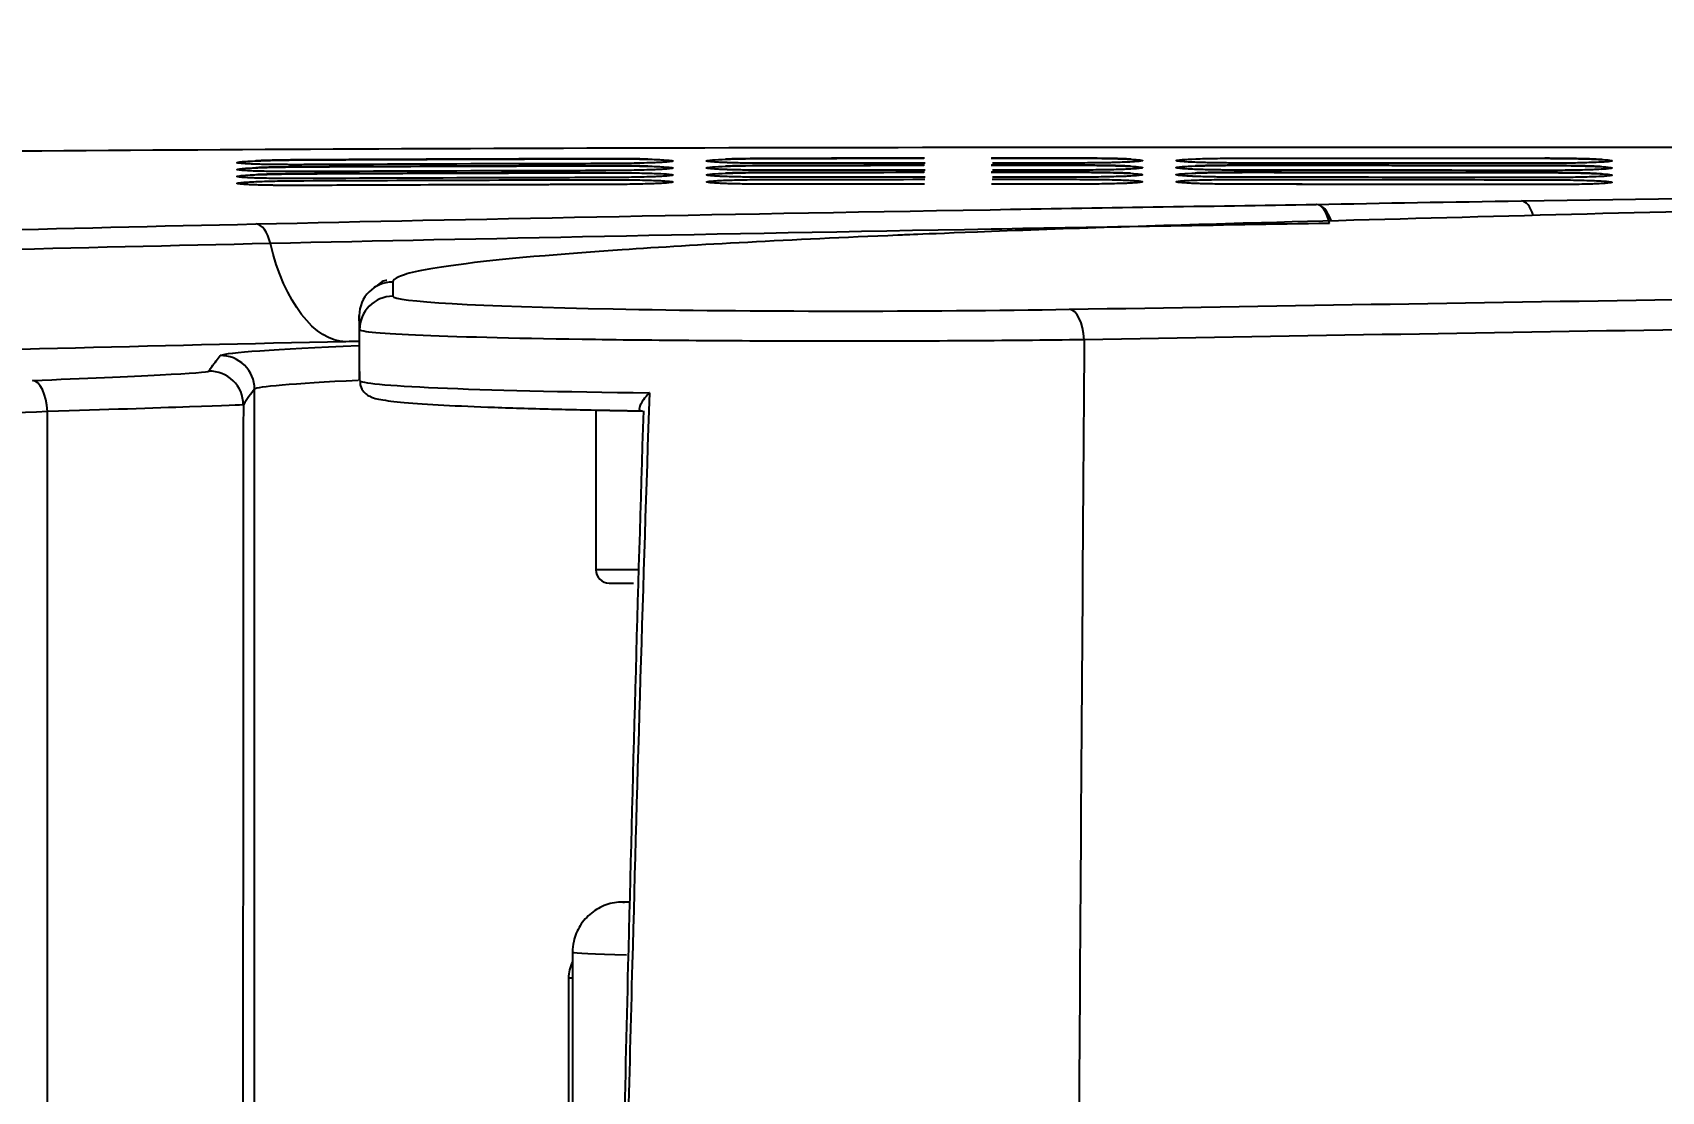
# Model space of a CAD drawing. Extents: x 5656 to 11650, y -52 to 2475.
# Drawn here: x 9248.23 to 9296.8, y 1865.14 to 1896.71 of the extents above; entities that cross this region are included whole.
import ezdxf

# ---------------------------------------------------------------- set-up
doc = ezdxf.new("R2010")
doc.units = 0
doc.header["$LTSCALE"] = 20
doc.header["$MEASUREMENT"] = 0
doc.layers.get('0').update_dxf_attribs({"linetype": 'CONTINUOUS'})
doc.layers.get('DEFPOINTS').update_dxf_attribs({"linetype": 'CONTINUOUS'})
doc.layers.add('1', color=7, linetype='CONTINUOUS')
doc.styles.get("Standard").update_dxf_attribs({"font": 'NanumGothic.ttf'})
doc.dimstyles.get("Standard").update_dxf_attribs({"dimtxt": 2.7, "dimasz": 2.5, "dimexe": 1.5, "dimexo": 1.5, "dimgap": 1.5, "dimtad": 1, "dimdec": 0, "dimlfac": 10, "dimzin": 0, "dimdsep": 46, "dimtxsty": 'Standard', "dimcen": 0, "dimclrt": 2, "dimadec": 0, "dimazin": 0, "dimtfac": 1, "dimtdec": 0, "dimtmove": 0, "dimatfit": 3, "dimfxl": 0, "dimtolj": 1, "dimtzin": 0, "dimarcsym": 0})

# ---------------------------------------------------------------- blocks, each defined once
blk = doc.blocks.new('*D21')
at = {"color": 3, "lineweight": -2}
for p, q in [((9034.743, 1696.403), (9034.743, 1977.715)), ((9712.297, 1696.403), (9712.297, 1977.715)), ((9054.743, 1972.715), (9692.297, 1972.715))]:
    blk.add_line(p, q, dxfattribs=at)
at = {"color": 3}
for points in [[(9054.743, 1976.049), (9054.743, 1969.382), (9034.743, 1972.715)], [(9692.297, 1976.049), (9692.297, 1969.382), (9712.297, 1972.715)]]:
    blk.add_solid(points, dxfattribs=at)
at = {"layer": 'DEFPOINTS', "color": 0}
for p in [(9712.297, 1972.715), (9034.743, 1694.903), (9712.297, 1694.903)]:
    blk.add_point(p, dxfattribs=at)
at = {"color": 2, "insert": (9373.52, 1996.324), "char_height": 25, "attachment_point": 5}
blk.add_mtext('\\A1;{\\fNanumGothic|b0|i0|c0|p50;680}', dxfattribs=at)

msp = doc.modelspace()

# ---------------------------------------------------------------- linework, layer by layer
at = {"layer": '1', "color": 0, "linetype": 'Continuous'}
for p, q in [((9257.974, 1888.274), (9257.974, 1886.772)), ((9265.029, 1885.46), (9265.029, 1880.7)), ((9266.306, 1880.7), (9265.029, 1880.7)), ((9265.429, 1880.3), (9266.151, 1880.3)), ((9266.05, 1870.79), (9265.834, 1870.791)), ((9264.334, 1869.291), (9264.334, 1847.47)), ((9264.334, 1869.291), (9264.334, 1847.47)), ((9264.334, 1869.291), (9264.334, 1869.291)), ((9264.212, 1868.522), (9264.212, 1847.879)), ((9264.334, 1868.522), (9264.212, 1868.522))]:
    msp.add_line(p, q, dxfattribs=at)
for centre, radius, start, end in [((9265.429, 1880.7), 0.4, 180, 270), ((9265.212, 1868.522), 1, 151.4574, 180)]:
    msp.add_arc(centre, radius, start, end, dxfattribs=at)
for centre, major_axis, ratio, start_param, end_param in [((9292.627, 1890.696), (0.015, -1), 0.437993, 2.171709, 3.103155), ((9286.51, 1890.591), (-0.02, 1), 0.526618, 5.24402, 6.242794), ((9286.51, 1890.591), (-0.015, 1), 0.445342, 5.153242, 6.244836), ((9254.894, 1890.009), (-0.022, 1), 0.481748, 5.12915, 6.244948), ((9258.974, 1888.274), (1, 0.02), 0.999469, 1.552796, 3.121279), ((9258.983, 1887.852), (1, 0.02), 0.99947, 1.552437, 3.121258), ((9279.15, 1887.463), (-0.017, 1), 0.443476, 4.795344, 6.246249), ((9253.854, 1886.081), (0.775, -0.632), 0.999905, 0.684023, 2.277312), ((9248.267, 1885.341), (0.039, -0.999), 0.419656, 1.626156, 3.124935), ((9253.519, 1885.618), (0.842, -0.539), 0.999869, 0.569809, 2.169227)]:
    msp.add_ellipse(centre, major_axis=major_axis, ratio=ratio, start_param=start_param, end_param=end_param, dxfattribs=at)
for points, knots in [([(9274.573, 1494.101), (9260.666, 1494.113), (9246.761, 1494.168), (9214.111, 1494.673), (9195.37, 1495.225), (9167.294, 1497.552), (9157.914, 1498.597), (9139.35, 1501.596), (9130.169, 1503.548), (9112.162, 1509.041), (9103.375, 1512.601), (9087.158, 1521.938), (9079.595, 1527.876), (9070.108, 1538.154), (9067.215, 1541.814), (9061.927, 1549.568), (9059.525, 1553.68), (9053.139, 1566.231), (9049.882, 1574.982), (9044.596, 1592.956), (9042.583, 1602.19), (9039.401, 1620.576), (9038.224, 1629.793), (9035.466, 1657.484), (9034.718, 1676.005), (9034.766, 1713.134), (9035.58, 1731.801), (9038.475, 1759.677), (9039.709, 1768.931), (9043.022, 1787.314), (9045.107, 1796.482), (9050.537, 1814.25), (9053.876, 1822.882), (9060.385, 1835.224), (9062.828, 1839.262), (9068.268, 1846.954), (9071.234, 1850.564), (9080.908, 1860.654), (9088.551, 1866.417), (9104.918, 1875.487), (9113.762, 1878.93), (9131.718, 1884.209), (9140.815, 1886.076), (9159.144, 1888.945), (9168.375, 1889.947), (9196.186, 1892.198), (9214.87, 1892.739), (9247.336, 1893.228), (9261.161, 1893.281), (9276.986, 1893.294)], [0, 0, 0, 0, 0.054995, 0.054995, 0.129163, 0.129163, 0.166246, 0.166246, 0.20333, 0.20333, 0.240414, 0.240414, 0.277498, 0.277498, 0.296039, 0.296039, 0.314581, 0.314581, 0.351665, 0.351665, 0.388749, 0.388749, 0.425833, 0.425833, 0.5, 0.5, 0.574167, 0.574167, 0.611251, 0.611251, 0.648335, 0.648335, 0.685419, 0.685419, 0.703961, 0.703961, 0.722502, 0.722502, 0.759586, 0.759586, 0.79667, 0.79667, 0.833754, 0.833754, 0.870837, 0.870837, 0.945005, 0.945005, 1, 1, 1, 1]), ([(9276.986, 1893.294), (9281.14, 1893.296), (9285.293, 1893.295), (9308.092, 1893.29), (9326.737, 1893.308), (9345.382, 1893.359)], [0, 0, 0, 0, 0.182171, 0.182171, 1, 1, 1, 1]), ([(9255.204, 1892.781), (9255.007, 1892.785), (9254.834, 1892.79), (9254.335, 1892.812), (9254.236, 1892.835), (9254.501, 1892.868), (9254.657, 1892.878), (9254.864, 1892.887)], [0, 0, 0, 0, 0.201907, 0.201907, 0.73796, 0.73796, 1, 1, 1, 1]), ([(9255.204, 1892.575), (9255.007, 1892.579), (9254.835, 1892.584), (9254.335, 1892.606), (9254.236, 1892.629), (9254.501, 1892.661), (9254.657, 1892.671), (9254.865, 1892.68)], [0, 0, 0, 0, 0.201841, 0.201841, 0.737894, 0.737894, 1, 1, 1, 1]), ([(9255.836, 1892.775), (9255.604, 1892.776), (9255.185, 1892.78), (9254.713, 1892.795), (9254.5, 1892.808), (9254.453, 1892.815), (9254.453, 1892.815)], [0, 0, 0, 0, 0.308853, 0.627565, 0.890857, 1, 1, 1, 1]), ([(9254.864, 1892.887), (9255.081, 1892.897), (9255.354, 1892.905), (9256.26, 1892.921), (9256.934, 1892.921), (9260.162, 1892.935), (9262.745, 1892.944), (9265.328, 1892.951)], [0, 0, 0, 0, 0.092751, 0.092751, 0.274201, 0.274201, 1, 1, 1, 1]), ([(9254.865, 1892.68), (9255.081, 1892.69), (9255.354, 1892.698), (9256.26, 1892.714), (9256.934, 1892.714), (9260.162, 1892.728), (9262.745, 1892.736), (9265.328, 1892.742)], [0, 0, 0, 0, 0.092731, 0.092731, 0.274185, 0.274185, 1, 1, 1, 1]), ([(9265.328, 1892.95), (9264.977, 1892.95), (9263.257, 1892.946), (9260.493, 1892.937), (9257.75, 1892.924), (9256.178, 1892.92), (9255.725, 1892.911), (9255.627, 1892.909)], [0, 0, 0, 0, 0.10832, 0.530578, 0.847495, 0.96625, 1, 1, 1, 1]), ([(9265.328, 1892.742), (9264.977, 1892.742), (9263.257, 1892.738), (9260.493, 1892.729), (9257.75, 1892.717), (9256.178, 1892.713), (9255.725, 1892.704), (9255.627, 1892.702)], [0, 0, 0, 0, 0.10832, 0.530579, 0.847497, 0.966253, 1, 1, 1, 1]), ([(9266.93, 1892.839), (9266.873, 1892.837), (9266.81, 1892.834), (9266.58, 1892.825), (9266.383, 1892.82), (9265.969, 1892.812), (9265.746, 1892.809), (9265.523, 1892.808), (9264.674, 1892.803), (9263.815, 1892.803), (9260.75, 1892.794), (9258.538, 1892.785), (9256.327, 1892.775)], [0, 0, 0, 0, 0.027375, 0.027375, 0.09349, 0.09349, 0.155979, 0.155979, 0.155979, 0.391108, 0.391108, 1, 1, 1, 1]), ([(9266.932, 1892.631), (9266.874, 1892.628), (9266.811, 1892.625), (9266.58, 1892.617), (9266.383, 1892.611), (9265.968, 1892.603), (9265.746, 1892.601), (9265.523, 1892.599), (9264.674, 1892.595), (9263.815, 1892.595), (9260.75, 1892.586), (9258.538, 1892.578), (9256.327, 1892.568)], [0, 0, 0, 0, 0.027635, 0.027635, 0.093725, 0.093725, 0.15619, 0.15619, 0.15619, 0.391248, 0.391248, 1, 1, 1, 1]), ([(9265.328, 1892.951), (9265.543, 1892.951), (9265.76, 1892.95), (9266.165, 1892.947), (9266.358, 1892.943), (9266.699, 1892.935), (9266.85, 1892.93), (9267.097, 1892.917), (9267.193, 1892.91), (9267.315, 1892.895), (9267.339, 1892.887), (9267.307, 1892.87), (9267.248, 1892.861), (9267.091, 1892.848), (9267.017, 1892.844), (9266.93, 1892.839)], [0, 0, 0, 0, 0.141324, 0.141324, 0.282473, 0.282473, 0.426689, 0.426689, 0.577845, 0.577845, 0.736939, 0.736939, 0.901335, 0.901335, 1, 1, 1, 1]), ([(9265.328, 1892.742), (9265.543, 1892.743), (9265.76, 1892.742), (9266.165, 1892.738), (9266.358, 1892.735), (9266.699, 1892.727), (9266.85, 1892.721), (9267.097, 1892.709), (9267.193, 1892.702), (9267.315, 1892.686), (9267.339, 1892.678), (9267.307, 1892.661), (9267.248, 1892.653), (9267.092, 1892.64), (9267.018, 1892.635), (9266.932, 1892.631)], [0, 0, 0, 0, 0.141417, 0.141417, 0.282659, 0.282659, 0.426976, 0.426976, 0.578238, 0.578238, 0.737437, 0.737437, 0.901928, 0.901928, 1, 1, 1, 1]), ([(9267.201, 1892.861), (9267.201, 1892.861), (9267.191, 1892.86), (9267.116, 1892.851), (9266.993, 1892.844), (9266.889, 1892.838)], [0, 0, 0, 0, 0.113902, 0.437923, 1, 1, 1, 1]), ([(9267.201, 1892.653), (9267.201, 1892.653), (9267.191, 1892.651), (9267.116, 1892.643), (9266.994, 1892.635), (9266.891, 1892.63)], [0, 0, 0, 0, 0.113584, 0.437969, 1, 1, 1, 1]), ([(9269.833, 1892.818), (9269.786, 1892.818), (9269.739, 1892.819), (9269.491, 1892.821), (9269.298, 1892.825), (9268.957, 1892.833), (9268.806, 1892.839), (9268.559, 1892.851), (9268.463, 1892.858), (9268.341, 1892.874), (9268.317, 1892.882), (9268.349, 1892.899), (9268.409, 1892.908), (9268.605, 1892.923), (9268.744, 1892.931), (9269.078, 1892.944), (9269.275, 1892.949), (9269.689, 1892.957), (9269.912, 1892.959), (9270.135, 1892.96), (9270.984, 1892.965), (9271.841, 1892.963), (9273.399, 1892.965), (9274.104, 1892.966), (9274.809, 1892.966)], [0, 0, 0, 0, 0.014064, 0.014064, 0.076122, 0.076122, 0.139542, 0.139542, 0.206001, 0.206001, 0.275928, 0.275928, 0.348166, 0.348166, 0.419987, 0.419987, 0.488741, 0.488741, 0.553703, 0.553703, 0.553703, 0.798091, 0.798091, 1, 1, 1, 1]), ([(9269.833, 1892.609), (9269.786, 1892.61), (9269.739, 1892.61), (9269.491, 1892.613), (9269.298, 1892.616), (9268.957, 1892.625), (9268.806, 1892.63), (9268.559, 1892.643), (9268.463, 1892.65), (9268.341, 1892.665), (9268.317, 1892.673), (9268.349, 1892.69), (9268.409, 1892.699), (9268.605, 1892.715), (9268.745, 1892.722), (9269.078, 1892.735), (9269.275, 1892.74), (9269.69, 1892.748), (9269.912, 1892.75), (9270.135, 1892.751), (9270.984, 1892.755), (9271.841, 1892.754), (9273.399, 1892.755), (9274.104, 1892.756), (9274.809, 1892.757)], [0, 0, 0, 0, 0.014046, 0.014046, 0.076113, 0.076113, 0.139543, 0.139543, 0.206014, 0.206014, 0.27595, 0.27595, 0.348191, 0.348191, 0.420008, 0.420008, 0.488755, 0.488755, 0.553711, 0.553711, 0.553711, 0.798096, 0.798096, 1, 1, 1, 1]), ([(9269.833, 1892.818), (9269.6, 1892.82), (9269.18, 1892.826), (9268.711, 1892.843), (9268.5, 1892.857), (9268.454, 1892.864), (9268.455, 1892.864)], [0, 0, 0, 0, 0.310138, 0.628836, 0.889641, 1, 1, 1, 1]), ([(9269.833, 1892.61), (9269.6, 1892.612), (9269.18, 1892.618), (9268.711, 1892.634), (9268.5, 1892.648), (9268.454, 1892.656), (9268.455, 1892.655)], [0, 0, 0, 0, 0.310132, 0.628858, 0.889676, 1, 1, 1, 1]), ([(9274.826, 1892.967), (9274.605, 1892.967), (9273.362, 1892.965), (9271.751, 1892.963), (9270.179, 1892.964), (9269.727, 1892.956), (9269.629, 1892.954)], [0, 0, 0, 0, 0.126736, 0.716573, 0.937605, 1, 1, 1, 1]), ([(9274.826, 1892.757), (9274.605, 1892.757), (9273.362, 1892.756), (9271.751, 1892.753), (9270.179, 1892.755), (9269.727, 1892.747), (9269.629, 1892.745)], [0, 0, 0, 0, 0.126738, 0.716577, 0.937609, 1, 1, 1, 1]), ([(9279.329, 1892.969), (9278.978, 1892.969), (9278.145, 1892.969), (9277.309, 1892.968), (9276.826, 1892.968)], [0, 0, 0, 0, 0.421637, 1, 1, 1, 1]), ([(9279.329, 1892.758), (9278.978, 1892.758), (9278.145, 1892.758), (9277.309, 1892.758), (9276.826, 1892.758)], [0, 0, 0, 0, 0.421634, 1, 1, 1, 1]), ([(9280.458, 1892.836), (9280.366, 1892.834), (9280.269, 1892.832), (9279.967, 1892.827), (9279.745, 1892.825), (9279.522, 1892.824), (9278.674, 1892.821), (9277.817, 1892.823), (9276.928, 1892.823), (9276.892, 1892.823), (9276.857, 1892.823)], [0, 0, 0, 0, 0.09227, 0.09227, 0.276631, 0.276631, 0.276631, 0.970755, 0.970755, 1, 1, 1, 1]), ([(9280.913, 1892.641), (9280.86, 1892.639), (9280.803, 1892.636), (9280.578, 1892.628), (9280.381, 1892.623), (9279.967, 1892.616), (9279.745, 1892.614), (9279.522, 1892.613), (9278.674, 1892.611), (9277.817, 1892.613), (9276.929, 1892.613), (9276.893, 1892.613), (9276.857, 1892.613)], [0, 0, 0, 0, 0.06249, 0.06249, 0.228351, 0.228351, 0.385058, 0.385058, 0.385058, 0.975117, 0.975117, 1, 1, 1, 1]), ([(9279.329, 1892.969), (9279.544, 1892.969), (9279.762, 1892.968), (9280.167, 1892.963), (9280.359, 1892.959), (9280.7, 1892.95), (9280.852, 1892.944), (9281.099, 1892.931), (9281.195, 1892.924), (9281.316, 1892.908), (9281.34, 1892.899), (9281.308, 1892.883), (9281.248, 1892.874), (9281.077, 1892.86), (9280.982, 1892.855), (9280.868, 1892.85)], [0, 0, 0, 0, 0.138178, 0.138178, 0.276179, 0.276179, 0.417304, 0.417304, 0.565293, 0.565293, 0.721014, 0.721014, 0.881769, 0.881769, 1, 1, 1, 1]), ([(9279.329, 1892.758), (9279.544, 1892.758), (9279.762, 1892.757), (9280.167, 1892.752), (9280.36, 1892.748), (9280.7, 1892.739), (9280.852, 1892.733), (9281.099, 1892.72), (9281.195, 1892.713), (9281.316, 1892.697), (9281.34, 1892.689), (9281.308, 1892.672), (9281.248, 1892.663), (9281.087, 1892.65), (9281.007, 1892.646), (9280.913, 1892.641)], [0, 0, 0, 0, 0.140444, 0.140444, 0.280707, 0.280707, 0.424154, 0.424154, 0.574578, 0.574578, 0.732854, 0.732854, 0.896229, 0.896229, 1, 1, 1, 1]), ([(9280.987, 1892.935), (9280.948, 1892.938), (9280.781, 1892.95), (9280.406, 1892.96), (9280.075, 1892.963), (9279.974, 1892.964)], [0, 0, 0, 0, 0.209937, 0.772052, 1, 1, 1, 1]), ([(9280.981, 1892.725), (9280.945, 1892.728), (9280.783, 1892.739), (9280.413, 1892.749), (9280.079, 1892.753), (9279.975, 1892.754)], [0, 0, 0, 0, 0.192109, 0.762088, 1, 1, 1, 1]), ([(9281.201, 1892.874), (9281.201, 1892.874), (9281.19, 1892.872), (9281.111, 1892.864), (9280.875, 1892.849), (9280.595, 1892.84), (9280.413, 1892.836)], [0, 0, 0, 0, 0.071668, 0.263989, 0.600082, 1, 1, 1, 1]), ([(9281.201, 1892.664), (9281.201, 1892.664), (9281.191, 1892.662), (9281.105, 1892.653), (9281.001, 1892.644), (9280.873, 1892.64), (9280.873, 1892.64)], [0, 0, 0, 0, 0.116069, 0.43759, 0.999898, 1, 1, 1, 1]), ([(9283.834, 1892.825), (9283.787, 1892.826), (9283.74, 1892.826), (9283.491, 1892.829), (9283.299, 1892.833), (9282.958, 1892.842), (9282.806, 1892.848), (9282.559, 1892.861), (9282.464, 1892.869), (9282.342, 1892.884), (9282.318, 1892.893), (9282.351, 1892.91), (9282.41, 1892.918), (9282.607, 1892.934), (9282.747, 1892.942), (9283.081, 1892.954), (9283.278, 1892.959), (9283.692, 1892.965), (9283.914, 1892.968), (9284.137, 1892.968), (9284.985, 1892.971), (9285.842, 1892.968), (9288.906, 1892.967), (9291.118, 1892.966), (9293.33, 1892.964)], [0, 0, 0, 0, 0.009861, 0.009861, 0.05323, 0.05323, 0.097589, 0.097589, 0.144101, 0.144101, 0.193034, 0.193034, 0.243541, 0.243541, 0.293689, 0.293689, 0.341644, 0.341644, 0.386943, 0.386943, 0.386943, 0.557467, 0.557467, 1, 1, 1, 1]), ([(9283.834, 1892.614), (9283.787, 1892.615), (9283.74, 1892.615), (9283.492, 1892.618), (9283.299, 1892.622), (9282.958, 1892.631), (9282.806, 1892.637), (9282.559, 1892.65), (9282.464, 1892.658), (9282.342, 1892.674), (9282.318, 1892.682), (9282.351, 1892.699), (9282.411, 1892.708), (9282.608, 1892.723), (9282.747, 1892.731), (9283.081, 1892.743), (9283.278, 1892.747), (9283.692, 1892.754), (9283.914, 1892.756), (9284.137, 1892.757), (9284.985, 1892.76), (9285.842, 1892.757), (9288.906, 1892.755), (9291.118, 1892.753), (9293.33, 1892.751)], [0, 0, 0, 0, 0.009849, 0.009849, 0.053224, 0.053224, 0.09759, 0.09759, 0.14411, 0.14411, 0.193049, 0.193049, 0.243556, 0.243556, 0.293699, 0.293699, 0.341646, 0.341646, 0.386938, 0.386938, 0.386938, 0.557452, 0.557452, 1, 1, 1, 1]), ([(9283.835, 1892.826), (9283.601, 1892.828), (9283.181, 1892.835), (9282.712, 1892.852), (9282.502, 1892.867), (9282.456, 1892.875), (9282.457, 1892.874)], [0, 0, 0, 0, 0.310746, 0.629717, 0.890025, 1, 1, 1, 1]), ([(9283.835, 1892.614), (9283.601, 1892.617), (9283.181, 1892.624), (9282.712, 1892.641), (9282.502, 1892.656), (9282.456, 1892.664), (9282.457, 1892.663)], [0, 0, 0, 0, 0.310734, 0.629732, 0.890042, 1, 1, 1, 1]), ([(9293.33, 1892.751), (9292.978, 1892.751), (9291.258, 1892.753), (9288.494, 1892.756), (9285.751, 1892.756), (9284.18, 1892.761), (9283.728, 1892.754), (9283.631, 1892.752)], [0, 0, 0, 0, 0.108414, 0.530811, 0.847822, 0.966621, 1, 1, 1, 1]), ([(9294.425, 1892.828), (9294.343, 1892.826), (9294.257, 1892.824), (9293.967, 1892.82), (9293.745, 1892.818), (9293.522, 1892.817), (9292.674, 1892.815), (9291.818, 1892.818), (9288.754, 1892.82), (9286.542, 1892.822), (9284.329, 1892.823)], [0, 0, 0, 0, 0.029513, 0.029513, 0.096249, 0.096249, 0.096249, 0.347528, 0.347528, 1, 1, 1, 1]), ([(9293.33, 1892.964), (9293.544, 1892.964), (9293.762, 1892.962), (9294.167, 1892.957), (9294.36, 1892.953), (9294.701, 1892.944), (9294.852, 1892.938), (9295.099, 1892.924), (9295.195, 1892.917), (9295.317, 1892.901), (9295.341, 1892.892), (9295.308, 1892.875), (9295.248, 1892.866), (9295.075, 1892.852), (9294.976, 1892.847), (9294.858, 1892.842)], [0, 0, 0, 0, 0.137673, 0.137673, 0.275168, 0.275168, 0.415834, 0.415834, 0.563389, 0.563389, 0.718661, 0.718661, 0.878911, 0.878911, 1, 1, 1, 1]), ([(9293.33, 1892.751), (9293.545, 1892.751), (9293.762, 1892.749), (9294.167, 1892.744), (9294.36, 1892.74), (9294.701, 1892.73), (9294.852, 1892.724), (9295.1, 1892.711), (9295.195, 1892.703), (9295.317, 1892.687), (9295.341, 1892.678), (9295.308, 1892.661), (9295.248, 1892.653), (9295.108, 1892.642), (9295.06, 1892.638), (9295.006, 1892.635)], [0, 0, 0, 0, 0.145659, 0.145659, 0.291128, 0.291128, 0.439963, 0.439963, 0.596091, 0.596091, 0.760373, 0.760373, 0.929898, 0.929898, 1, 1, 1, 1]), ([(9295.026, 1892.925), (9294.963, 1892.931), (9294.759, 1892.944), (9294.358, 1892.955), (9294.051, 1892.958), (9293.979, 1892.959)], [0, 0, 0, 0, 0.328428, 0.849625, 1, 1, 1, 1]), ([(9295.021, 1892.712), (9294.961, 1892.717), (9294.763, 1892.731), (9294.368, 1892.742), (9294.056, 1892.745), (9293.98, 1892.745)], [0, 0, 0, 0, 0.311649, 0.839121, 1, 1, 1, 1]), ([(9295.2, 1892.867), (9295.2, 1892.867), (9295.188, 1892.864), (9295.104, 1892.855), (9294.857, 1892.841), (9294.568, 1892.832), (9294.38, 1892.828)], [0, 0, 0, 0, 0.076468, 0.269076, 0.602141, 1, 1, 1, 1]), ([(9295.201, 1892.653), (9295.201, 1892.653), (9295.189, 1892.651), (9295.104, 1892.642), (9294.859, 1892.627), (9294.571, 1892.619), (9294.384, 1892.614)], [0, 0, 0, 0, 0.076314, 0.268917, 0.602256, 1, 1, 1, 1]), ([(9255.204, 1892.368), (9255.007, 1892.372), (9254.835, 1892.377), (9254.335, 1892.4), (9254.236, 1892.422), (9254.501, 1892.455), (9254.657, 1892.465), (9254.865, 1892.474)], [0, 0, 0, 0, 0.201788, 0.201788, 0.737877, 0.737877, 1, 1, 1, 1]), ([(9265.328, 1892.183), (9263.853, 1892.18), (9262.379, 1892.176), (9259.429, 1892.167), (9257.954, 1892.162), (9256.479, 1892.156), (9256.232, 1892.155), (9255.978, 1892.154), (9255.504, 1892.157), (9255.276, 1892.16), (9254.916, 1892.169), (9254.769, 1892.174), (9254.532, 1892.185), (9254.442, 1892.192), (9254.331, 1892.207), (9254.314, 1892.215), (9254.359, 1892.232), (9254.425, 1892.241), (9254.633, 1892.257), (9254.778, 1892.265), (9255.121, 1892.278), (9255.321, 1892.284), (9255.74, 1892.292), (9255.964, 1892.295), (9256.234, 1892.297), (9256.28, 1892.297), (9256.327, 1892.297)], [0, 0, 0, 0, 0.286043, 0.286043, 0.572093, 0.572093, 0.572093, 0.620491, 0.620491, 0.669502, 0.669502, 0.712142, 0.712142, 0.756982, 0.756982, 0.804145, 0.804145, 0.85281, 0.85281, 0.90112, 0.90112, 0.947335, 0.947335, 0.991024, 0.991024, 1, 1, 1, 1]), ([(9263.862, 1892.179), (9263.242, 1892.178), (9261.318, 1892.174), (9258.894, 1892.166), (9256.815, 1892.157), (9255.775, 1892.153), (9255.086, 1892.163), (9254.664, 1892.178), (9254.485, 1892.191), (9254.452, 1892.196), (9254.453, 1892.196)], [0, 0, 0, 0, 0.180944, 0.562427, 0.705486, 0.792014, 0.859967, 0.929994, 0.98017, 1, 1, 1, 1]), ([(9255.836, 1892.568), (9255.604, 1892.569), (9255.185, 1892.574), (9254.713, 1892.588), (9254.5, 1892.601), (9254.453, 1892.609), (9254.453, 1892.609)], [0, 0, 0, 0, 0.308888, 0.627667, 0.891007, 1, 1, 1, 1]), ([(9255.836, 1892.362), (9255.604, 1892.363), (9255.185, 1892.367), (9254.713, 1892.382), (9254.5, 1892.395), (9254.453, 1892.402), (9254.453, 1892.402)], [0, 0, 0, 0, 0.308842, 0.627607, 0.890927, 1, 1, 1, 1]), ([(9254.865, 1892.474), (9255.081, 1892.483), (9255.354, 1892.491), (9256.26, 1892.507), (9256.934, 1892.507), (9260.163, 1892.52), (9262.745, 1892.528), (9265.328, 1892.534)], [0, 0, 0, 0, 0.092731, 0.092731, 0.274185, 0.274185, 1, 1, 1, 1]), ([(9265.328, 1892.534), (9264.977, 1892.533), (9263.257, 1892.53), (9260.494, 1892.522), (9257.75, 1892.51), (9256.178, 1892.506), (9255.726, 1892.497), (9255.627, 1892.495)], [0, 0, 0, 0, 0.108319, 0.530581, 0.8475, 0.966255, 1, 1, 1, 1]), ([(9266.933, 1892.423), (9266.875, 1892.42), (9266.812, 1892.417), (9266.58, 1892.408), (9266.383, 1892.403), (9265.968, 1892.395), (9265.746, 1892.393), (9265.523, 1892.392), (9264.674, 1892.387), (9263.815, 1892.387), (9260.75, 1892.379), (9258.538, 1892.371), (9256.327, 1892.361)], [0, 0, 0, 0, 0.027896, 0.027896, 0.093959, 0.093959, 0.156401, 0.156401, 0.156401, 0.391389, 0.391389, 1, 1, 1, 1]), ([(9256.327, 1892.297), (9257.802, 1892.304), (9259.277, 1892.31), (9262.226, 1892.319), (9263.701, 1892.323), (9265.176, 1892.326), (9265.423, 1892.327), (9265.677, 1892.327), (9266.152, 1892.322), (9266.379, 1892.318), (9266.739, 1892.309), (9266.886, 1892.303), (9267.123, 1892.291), (9267.214, 1892.283), (9267.324, 1892.268), (9267.341, 1892.26), (9267.295, 1892.243), (9267.229, 1892.234), (9267.066, 1892.222), (9266.995, 1892.218), (9266.914, 1892.214)], [0, 0, 0, 0, 0.325038, 0.325038, 0.650068, 0.650068, 0.650068, 0.705078, 0.705078, 0.760779, 0.760779, 0.8093, 0.8093, 0.860381, 0.860381, 0.914099, 0.914099, 0.969448, 0.969448, 1, 1, 1, 1]), ([(9265.328, 1892.534), (9265.543, 1892.535), (9265.76, 1892.534), (9266.165, 1892.53), (9266.358, 1892.527), (9266.699, 1892.518), (9266.85, 1892.513), (9267.097, 1892.501), (9267.193, 1892.493), (9267.315, 1892.478), (9267.339, 1892.47), (9267.307, 1892.453), (9267.248, 1892.444), (9267.092, 1892.432), (9267.019, 1892.427), (9266.933, 1892.423)], [0, 0, 0, 0, 0.14151, 0.14151, 0.282844, 0.282844, 0.427262, 0.427262, 0.578631, 0.578631, 0.737935, 0.737935, 0.90252, 0.90252, 1, 1, 1, 1]), ([(9266.914, 1892.214), (9266.849, 1892.211), (9266.777, 1892.208), (9266.532, 1892.199), (9266.332, 1892.194), (9265.914, 1892.187), (9265.69, 1892.184), (9265.421, 1892.183), (9265.375, 1892.183), (9265.328, 1892.183)], [0, 0, 0, 0, 0.178069, 0.178069, 0.562255, 0.562255, 0.925508, 0.925508, 1, 1, 1, 1]), ([(9267.202, 1892.237), (9267.202, 1892.237), (9267.191, 1892.235), (9267.115, 1892.226), (9266.992, 1892.219), (9266.89, 1892.214)], [0, 0, 0, 0, 0.120012, 0.448396, 1, 1, 1, 1]), ([(9267.201, 1892.445), (9267.201, 1892.445), (9267.192, 1892.443), (9267.117, 1892.434), (9266.996, 1892.427), (9266.892, 1892.422)], [0, 0, 0, 0, 0.113205, 0.437963, 1, 1, 1, 1]), ([(9274.817, 1892.194), (9273.372, 1892.193), (9271.926, 1892.192), (9270.481, 1892.191), (9270.233, 1892.191), (9269.979, 1892.191), (9269.505, 1892.195), (9269.277, 1892.199), (9268.917, 1892.209), (9268.77, 1892.215), (9268.533, 1892.228), (9268.442, 1892.235), (9268.333, 1892.25), (9268.316, 1892.259), (9268.362, 1892.276), (9268.428, 1892.284), (9268.638, 1892.3), (9268.783, 1892.307), (9269.126, 1892.319), (9269.326, 1892.324), (9269.745, 1892.331), (9269.968, 1892.333), (9270.237, 1892.334), (9270.283, 1892.334), (9270.329, 1892.334)], [0, 0, 0, 0, 0.395812, 0.395812, 0.395812, 0.464212, 0.464212, 0.53347, 0.53347, 0.593811, 0.593811, 0.657323, 0.657323, 0.724093, 0.724093, 0.792871, 0.792871, 0.860986, 0.860986, 0.926034, 0.926034, 0.987518, 0.987518, 1, 1, 1, 1]), ([(9269.833, 1892.401), (9269.786, 1892.401), (9269.739, 1892.401), (9269.491, 1892.404), (9269.298, 1892.408), (9268.957, 1892.416), (9268.806, 1892.422), (9268.559, 1892.434), (9268.463, 1892.441), (9268.341, 1892.457), (9268.317, 1892.465), (9268.35, 1892.482), (9268.409, 1892.49), (9268.605, 1892.506), (9268.745, 1892.514), (9269.078, 1892.526), (9269.275, 1892.531), (9269.69, 1892.539), (9269.912, 1892.541), (9270.135, 1892.542), (9270.984, 1892.547), (9271.841, 1892.545), (9273.399, 1892.546), (9274.104, 1892.547), (9274.809, 1892.547)], [0, 0, 0, 0, 0.014051, 0.014051, 0.076123, 0.076123, 0.139561, 0.139561, 0.20604, 0.20604, 0.275982, 0.275982, 0.348222, 0.348222, 0.420032, 0.420032, 0.488768, 0.488768, 0.553716, 0.553716, 0.553716, 0.798087, 0.798087, 1, 1, 1, 1]), ([(9269.833, 1892.401), (9269.6, 1892.403), (9269.18, 1892.409), (9268.711, 1892.426), (9268.5, 1892.44), (9268.454, 1892.447), (9268.455, 1892.447)], [0, 0, 0, 0, 0.31013, 0.628887, 0.889722, 1, 1, 1, 1]), ([(9274.827, 1892.194), (9273.912, 1892.194), (9272.506, 1892.193), (9270.817, 1892.191), (9269.776, 1892.191), (9269.087, 1892.203), (9268.666, 1892.22), (9268.488, 1892.233), (9268.455, 1892.239), (9268.455, 1892.239)], [0, 0, 0, 0, 0.378958, 0.581991, 0.70484, 0.801476, 0.901061, 0.971905, 1, 1, 1, 1]), ([(9274.826, 1892.547), (9274.605, 1892.547), (9273.362, 1892.546), (9271.751, 1892.544), (9270.18, 1892.546), (9269.727, 1892.538), (9269.629, 1892.537)], [0, 0, 0, 0, 0.126714, 0.716572, 0.93761, 1, 1, 1, 1]), ([(9270.329, 1892.334), (9271.803, 1892.336), (9273.278, 1892.337), (9274.782, 1892.338), (9274.811, 1892.338), (9274.84, 1892.338)], [0, 0, 0, 0, 0.980698, 0.980698, 1, 1, 1, 1]), ([(9279.329, 1892.548), (9278.978, 1892.548), (9278.145, 1892.548), (9277.309, 1892.548), (9276.826, 1892.548)], [0, 0, 0, 0, 0.421606, 1, 1, 1, 1]), ([(9276.845, 1892.338), (9277.622, 1892.338), (9278.399, 1892.338), (9279.177, 1892.338), (9279.425, 1892.338), (9279.679, 1892.337), (9280.153, 1892.332), (9280.38, 1892.328), (9280.741, 1892.317), (9280.888, 1892.311), (9281.125, 1892.298), (9281.216, 1892.29), (9281.325, 1892.274), (9281.342, 1892.266), (9281.296, 1892.249), (9281.229, 1892.241), (9281.062, 1892.228), (9280.988, 1892.224), (9280.901, 1892.22)], [0, 0, 0, 0, 0.32754, 0.32754, 0.32754, 0.432784, 0.432784, 0.539343, 0.539343, 0.632253, 0.632253, 0.730115, 0.730115, 0.832993, 0.832993, 0.938881, 0.938881, 1, 1, 1, 1]), ([(9280.915, 1892.431), (9280.862, 1892.428), (9280.804, 1892.426), (9280.578, 1892.418), (9280.381, 1892.413), (9279.967, 1892.406), (9279.745, 1892.404), (9279.522, 1892.403), (9278.674, 1892.401), (9277.817, 1892.403), (9276.929, 1892.403), (9276.892, 1892.403), (9276.856, 1892.403)], [0, 0, 0, 0, 0.063334, 0.063334, 0.229018, 0.229018, 0.385563, 0.385563, 0.385563, 0.975063, 0.975063, 1, 1, 1, 1]), ([(9279.329, 1892.548), (9279.544, 1892.548), (9279.762, 1892.547), (9280.167, 1892.542), (9280.36, 1892.538), (9280.701, 1892.529), (9280.852, 1892.523), (9281.099, 1892.51), (9281.195, 1892.502), (9281.317, 1892.487), (9281.34, 1892.478), (9281.308, 1892.461), (9281.248, 1892.453), (9281.087, 1892.44), (9281.008, 1892.435), (9280.915, 1892.431)], [0, 0, 0, 0, 0.140567, 0.140567, 0.280951, 0.280951, 0.42453, 0.42453, 0.575094, 0.575094, 0.733508, 0.733508, 0.89701, 0.89701, 1, 1, 1, 1]), ([(9280.901, 1892.22), (9280.839, 1892.217), (9280.771, 1892.215), (9280.53, 1892.207), (9280.33, 1892.202), (9279.912, 1892.196), (9279.689, 1892.194), (9279.421, 1892.193), (9279.375, 1892.193), (9279.329, 1892.193)], [0, 0, 0, 0, 0.169602, 0.169602, 0.558168, 0.558168, 0.925464, 0.925464, 1, 1, 1, 1]), ([(9280.974, 1892.515), (9280.942, 1892.518), (9280.785, 1892.529), (9280.419, 1892.538), (9280.084, 1892.542), (9279.976, 1892.543)], [0, 0, 0, 0, 0.173611, 0.751866, 1, 1, 1, 1]), ([(9281.201, 1892.453), (9281.201, 1892.453), (9281.191, 1892.451), (9281.111, 1892.443), (9280.983, 1892.435), (9280.875, 1892.43)], [0, 0, 0, 0, 0.117973, 0.439257, 1, 1, 1, 1]), ([(9281.202, 1892.243), (9281.202, 1892.243), (9281.191, 1892.241), (9281.11, 1892.232), (9280.983, 1892.225), (9280.877, 1892.22)], [0, 0, 0, 0, 0.126209, 0.452872, 1, 1, 1, 1]), ([(9293.33, 1892.179), (9292.997, 1892.179), (9292.663, 1892.18), (9290.997, 1892.182), (9289.663, 1892.184), (9287.047, 1892.187), (9285.765, 1892.189), (9284.482, 1892.19), (9284.234, 1892.19), (9283.98, 1892.191), (9283.505, 1892.197), (9283.278, 1892.201), (9282.917, 1892.212), (9282.771, 1892.218), (9282.533, 1892.231), (9282.443, 1892.239), (9282.333, 1892.255), (9282.317, 1892.263), (9282.363, 1892.28), (9282.43, 1892.289), (9282.641, 1892.304), (9282.786, 1892.311), (9283.13, 1892.322), (9283.33, 1892.327), (9283.748, 1892.333), (9283.971, 1892.335), (9284.238, 1892.335), (9284.284, 1892.335), (9284.33, 1892.335)], [0, 0, 0, 0, 0.064652, 0.064652, 0.323258, 0.323258, 0.572033, 0.572033, 0.572033, 0.620506, 0.620506, 0.669583, 0.669583, 0.712378, 0.712378, 0.75745, 0.75745, 0.804822, 0.804822, 0.853572, 0.853572, 0.901784, 0.901784, 0.947776, 0.947776, 0.991242, 0.991242, 1, 1, 1, 1]), ([(9283.834, 1892.403), (9283.787, 1892.404), (9283.74, 1892.404), (9283.492, 1892.408), (9283.299, 1892.411), (9282.958, 1892.421), (9282.806, 1892.427), (9282.559, 1892.44), (9282.464, 1892.447), (9282.342, 1892.463), (9282.318, 1892.471), (9282.351, 1892.488), (9282.411, 1892.497), (9282.608, 1892.512), (9282.748, 1892.52), (9283.082, 1892.532), (9283.278, 1892.537), (9283.693, 1892.543), (9283.915, 1892.545), (9284.137, 1892.546), (9284.985, 1892.548), (9285.842, 1892.545), (9288.906, 1892.543), (9291.118, 1892.54), (9293.33, 1892.538)], [0, 0, 0, 0, 0.009838, 0.009838, 0.053218, 0.053218, 0.097591, 0.097591, 0.144119, 0.144119, 0.193063, 0.193063, 0.243571, 0.243571, 0.293709, 0.293709, 0.341647, 0.341647, 0.386933, 0.386933, 0.386933, 0.557437, 0.557437, 1, 1, 1, 1]), ([(9283.835, 1892.404), (9283.601, 1892.406), (9283.181, 1892.413), (9282.712, 1892.431), (9282.501, 1892.445), (9282.456, 1892.453), (9282.457, 1892.453)], [0, 0, 0, 0, 0.310727, 0.629758, 0.890079, 1, 1, 1, 1]), ([(9292.83, 1892.18), (9291.888, 1892.181), (9289.642, 1892.184), (9286.896, 1892.188), (9284.817, 1892.19), (9283.776, 1892.191), (9283.087, 1892.205), (9282.667, 1892.223), (9282.49, 1892.237), (9282.457, 1892.243), (9282.457, 1892.242)], [0, 0, 0, 0, 0.251368, 0.600061, 0.730822, 0.809938, 0.872241, 0.936443, 0.981901, 1, 1, 1, 1]), ([(9293.33, 1892.538), (9292.978, 1892.539), (9291.258, 1892.541), (9288.495, 1892.544), (9285.751, 1892.545), (9284.18, 1892.55), (9283.728, 1892.543), (9283.631, 1892.541)], [0, 0, 0, 0, 0.108413, 0.530813, 0.847825, 0.966624, 1, 1, 1, 1]), ([(9294.428, 1892.615), (9294.345, 1892.613), (9294.258, 1892.611), (9293.966, 1892.606), (9293.745, 1892.604), (9293.522, 1892.604), (9292.674, 1892.602), (9291.818, 1892.605), (9288.754, 1892.608), (9286.542, 1892.61), (9284.329, 1892.612)], [0, 0, 0, 0, 0.029904, 0.029904, 0.096601, 0.096601, 0.096601, 0.347762, 0.347762, 1, 1, 1, 1]), ([(9294.431, 1892.402), (9294.347, 1892.4), (9294.259, 1892.398), (9293.966, 1892.394), (9293.745, 1892.392), (9293.522, 1892.391), (9292.674, 1892.389), (9291.818, 1892.393), (9288.754, 1892.397), (9286.542, 1892.399), (9284.33, 1892.401)], [0, 0, 0, 0, 0.030294, 0.030294, 0.096951, 0.096951, 0.096951, 0.347996, 0.347996, 1, 1, 1, 1]), ([(9284.33, 1892.335), (9285.804, 1892.334), (9287.279, 1892.333), (9290.228, 1892.329), (9291.703, 1892.328), (9293.177, 1892.325), (9293.425, 1892.325), (9293.68, 1892.324), (9294.154, 1892.318), (9294.381, 1892.313), (9294.742, 1892.302), (9294.889, 1892.296), (9295.126, 1892.283), (9295.216, 1892.275), (9295.326, 1892.259), (9295.343, 1892.25), (9295.296, 1892.233), (9295.229, 1892.224), (9295.057, 1892.212), (9294.975, 1892.207), (9294.88, 1892.203)], [0, 0, 0, 0, 0.323551, 0.323551, 0.647097, 0.647097, 0.647097, 0.701923, 0.701923, 0.757432, 0.757432, 0.805852, 0.805852, 0.856873, 0.856873, 0.910507, 0.910507, 0.965688, 0.965688, 1, 1, 1, 1]), ([(9293.33, 1892.538), (9293.545, 1892.538), (9293.762, 1892.536), (9294.168, 1892.531), (9294.36, 1892.527), (9294.701, 1892.517), (9294.853, 1892.511), (9295.1, 1892.497), (9295.196, 1892.49), (9295.317, 1892.474), (9295.341, 1892.465), (9295.308, 1892.448), (9295.248, 1892.439), (9295.109, 1892.428), (9295.061, 1892.425), (9295.007, 1892.422)], [0, 0, 0, 0, 0.145731, 0.145731, 0.291271, 0.291271, 0.440191, 0.440191, 0.59641, 0.59641, 0.760777, 0.760777, 0.930368, 0.930368, 1, 1, 1, 1]), ([(9294.88, 1892.203), (9294.823, 1892.201), (9294.762, 1892.198), (9294.529, 1892.191), (9294.329, 1892.186), (9293.911, 1892.18), (9293.689, 1892.179), (9293.421, 1892.179), (9293.376, 1892.179), (9293.33, 1892.179)], [0, 0, 0, 0, 0.154091, 0.154091, 0.550191, 0.550191, 0.92448, 0.92448, 1, 1, 1, 1]), ([(9295.015, 1892.499), (9294.96, 1892.504), (9294.767, 1892.517), (9294.371, 1892.528), (9294.053, 1892.532), (9293.968, 1892.533)], [0, 0, 0, 0, 0.291378, 0.819884, 1, 1, 1, 1]), ([(9295.201, 1892.44), (9295.201, 1892.44), (9295.189, 1892.438), (9295.105, 1892.429), (9294.86, 1892.414), (9294.573, 1892.406), (9294.387, 1892.402)], [0, 0, 0, 0, 0.075717, 0.268401, 0.602159, 1, 1, 1, 1]), ([(9295.201, 1892.227), (9295.201, 1892.227), (9295.188, 1892.225), (9295.102, 1892.216), (9294.968, 1892.208), (9294.857, 1892.203)], [0, 0, 0, 0, 0.129181, 0.454048, 1, 1, 1, 1]), ([(9315.274, 1891.788), (9309.932, 1891.681), (9304.795, 1891.561), (9294.717, 1891.308), (9289.755, 1891.177), (9284.876, 1891.042)], [0, 0, 0, 0, 0.5, 0.5, 1, 1, 1, 1]), ([(9118.41, 1868.682), (9128.957, 1875.44), (9140.472, 1879.755), (9163.396, 1885.54), (9174.841, 1887.075), (9191.987, 1888.565), (9197.701, 1888.901), (9209.116, 1889.508), (9214.817, 1889.764), (9231.928, 1890.433), (9243.347, 1890.75), (9254.89, 1891.008)], [0, 0, 0, 0, 0.25, 0.25, 0.5, 0.5, 0.625, 0.625, 0.75, 0.75, 1, 1, 1, 1]), ([(9276.831, 1890.782), (9274.473, 1890.689), (9274.251, 1890.679), (9270.834, 1890.535), (9268.041, 1890.387), (9263.583, 1890.083), (9261.864, 1889.925), (9259.925, 1889.653), (9259.407, 1889.543), (9259.153, 1889.433)], [0, 0, 0, 0, 0.025062, 0.025062, 0.389565, 0.389565, 0.754069, 0.754069, 1, 1, 1, 1]), ([(9255.325, 1890.423), (9243.767, 1890.165), (9232.334, 1889.849), (9215.202, 1889.178), (9209.494, 1888.922), (9198.068, 1888.315), (9192.349, 1887.978), (9175.167, 1886.484), (9163.582, 1884.912), (9140.857, 1879.146), (9129.695, 1875), (9119.067, 1868.193)], [0, 0, 0, 0, 0.25, 0.25, 0.375, 0.375, 0.5, 0.5, 0.75, 0.75, 1, 1, 1, 1]), ([(9258.802, 1889.324), (9258.705, 1889.326), (9258.595, 1889.248), (9258.424, 1889.113), (9258.402, 1889.094)], [0, 0, 0, 0, 0.87256, 1, 1, 1, 1]), ([(9258.972, 1889.274), (9258.972, 1889.252), (9258.973, 1889.23), (9258.975, 1889.122), (9258.977, 1889.035), (9258.979, 1888.916), (9258.98, 1888.884), (9258.981, 1888.852)], [0, 0, 0, 0, 0.154236, 0.154236, 0.771181, 0.771181, 1, 1, 1, 1]), ([(9258.981, 1888.852), (9258.984, 1888.696), (9261.501, 1888.551), (9267.565, 1888.434), (9269.895, 1888.412), (9274.612, 1888.409), (9277.002, 1888.426), (9279.149, 1888.463)], [0, 0, 0, 0, 0.5, 0.5, 0.75, 0.75, 1, 1, 1, 1]), ([(9279.59, 1887.554), (9277.29, 1887.525), (9274.731, 1887.51), (9269.68, 1887.512), (9267.184, 1887.528), (9260.687, 1887.618), (9257.986, 1887.731), (9257.983, 1887.852)], [0, 0, 0, 0, 0.25, 0.25, 0.5, 0.5, 1, 1, 1, 1]), ([(9257.571, 1887.497), (9246.085, 1887.242), (9234.725, 1886.931), (9217.701, 1886.274), (9212.03, 1886.023), (9200.673, 1885.428), (9194.987, 1885.103), (9183.606, 1884.14), (9177.909, 1883.516), (9166.495, 1881.813), (9160.762, 1880.734), (9143.778, 1876.512), (9132.668, 1872.446), (9122.115, 1865.722)], [0, 0, 0, 0, 0.25, 0.25, 0.375, 0.375, 0.5, 0.5, 0.625, 0.625, 0.75, 0.75, 1, 1, 1, 1]), ([(9253.491, 1886.617), (9253.497, 1886.626), (9253.502, 1886.635), (9253.532, 1886.68), (9253.556, 1886.715), (9253.664, 1886.87), (9253.748, 1886.98), (9253.831, 1887.081)], [0, 0, 0, 0, 0.052132, 0.052132, 0.260659, 0.260659, 1, 1, 1, 1]), ([(9248.235, 1886.341), (9249.796, 1886.402), (9251.118, 1886.46), (9252.961, 1886.556), (9253.475, 1886.594), (9253.491, 1886.617)], [0, 0, 0, 0, 0.5, 0.5, 1, 1, 1, 1]), ([(9257.983, 1886.345), (9257.985, 1886.265), (9258.805, 1886.187), (9261.824, 1886.056), (9264.028, 1886.004), (9266.626, 1885.972)], [0, 0, 0, 0, 0.5, 0.5, 1, 1, 1, 1]), ([(9258.001, 1886.308), (9257.998, 1886.262), (9258.004, 1886.141), (9258.117, 1885.986), (9258.245, 1885.886), (9258.394, 1885.82), (9258.625, 1885.763), (9259.15, 1885.693), (9260.24, 1885.616), (9261.737, 1885.547), (9263.455, 1885.492), (9264.732, 1885.464), (9265.351, 1885.453)], [0, 0, 0, 0, 0.011911, 0.033556, 0.055481, 0.087804, 0.159812, 0.329995, 0.512479, 0.686275, 0.856938, 1, 1, 1, 1]), ([(9254.853, 1844.6), (9254.853, 1851.426), (9254.853, 1858.251), (9254.854, 1872.079), (9254.854, 1879.08), (9254.854, 1886.081)], [0, 0, 0, 0, 0.493654, 0.493654, 1, 1, 1, 1]), ([(9266.626, 1885.972), (9266.433, 1880.298), (9266.265, 1874.62), (9266.024, 1865.524), (9265.94, 1862.11), (9265.757, 1854.225), (9265.662, 1849.754), (9265.574, 1845.283)], [0, 0, 0, 0, 0.418924, 0.418924, 0.670645, 0.670645, 1, 1, 1, 1]), ([(9266.626, 1885.972), (9266.625, 1885.971), (9266.624, 1885.97), (9266.605, 1885.951), (9266.588, 1885.932), (9266.51, 1885.846), (9266.455, 1885.776), (9266.379, 1885.662), (9266.353, 1885.613), (9266.327, 1885.54), (9266.322, 1885.511), (9266.327, 1885.47), (9266.334, 1885.456), (9266.36, 1885.437), (9266.379, 1885.433), (9266.402, 1885.434)], [0, 0, 0, 0, 0.004491, 0.004491, 0.081293, 0.081293, 0.370534, 0.370534, 0.588023, 0.588023, 0.748905, 0.748905, 0.874195, 0.874195, 1, 1, 1, 1]), ([(9248.684, 1885.413), (9245.156, 1885.274), (9241.611, 1885.123), (9234.484, 1884.79), (9230.896, 1884.609), (9227.279, 1884.408), (9227.279, 1884.408), (9227.279, 1884.408)], [0, 0, 0, 0, 0.499957, 0.499957, 0.999997, 0.999997, 1, 1, 1, 1]), ([(9254.519, 1885.618), (9254.503, 1885.61), (9253.932, 1885.587), (9251.886, 1885.516), (9250.418, 1885.468), (9248.684, 1885.413)], [0, 0, 0, 0, 0.5, 0.5, 1, 1, 1, 1]), ([(9254.519, 1885.618), (9254.514, 1878.21), (9254.509, 1870.798), (9254.501, 1856.954), (9254.498, 1850.524), (9254.495, 1844.092)], [0, 0, 0, 0, 0.535674, 0.535674, 1, 1, 1, 1]), ([(9265.861, 1863.168), (9265.905, 1865.074), (9265.95, 1866.98), (9266.133, 1874.405), (9266.284, 1879.923), (9266.457, 1885.436)], [0, 0, 0, 0, 0.256581, 0.256581, 1, 1, 1, 1]), ([(9265.834, 1870.791), (9265.666, 1870.791), (9265.496, 1870.762), (9265.179, 1870.65), (9265.028, 1870.567), (9264.765, 1870.357), (9264.651, 1870.228), (9264.473, 1869.943), (9264.407, 1869.783), (9264.346, 1869.512), (9264.334, 1869.401), (9264.334, 1869.291)], [0, 0, 0, 0, 0.215125, 0.215125, 0.430316, 0.430316, 0.645346, 0.645346, 0.860167, 0.860167, 1, 1, 1, 1])]:
    msp.add_open_spline(points, degree=3, knots=knots, dxfattribs=at)
for points, degree in [([(9255.627, 1892.909), (9255.164, 1892.902), (9254.889, 1892.887)], 2), ([(9255.627, 1892.702), (9255.165, 1892.696), (9254.889, 1892.681)], 2), ([(9256.327, 1892.775), (9256.16, 1892.774), (9255.995, 1892.774), (9255.836, 1892.775)], 3), ([(9265.976, 1892.948), (9265.671, 1892.953), (9265.328, 1892.95)], 2), ([(9265.976, 1892.739), (9265.671, 1892.744), (9265.328, 1892.742)], 2), ([(9266.584, 1892.937), (9266.344, 1892.946), (9265.976, 1892.948)], 2), ([(9266.584, 1892.728), (9266.345, 1892.738), (9265.976, 1892.739)], 2), ([(9269.629, 1892.954), (9269.169, 1892.95), (9268.894, 1892.936)], 2), ([(9269.629, 1892.745), (9269.169, 1892.741), (9268.894, 1892.727)], 2), ([(9270.328, 1892.817), (9270.162, 1892.816), (9269.994, 1892.817), (9269.833, 1892.818)], 3), ([(9274.848, 1892.822), (9273.341, 1892.82), (9271.835, 1892.819), (9270.328, 1892.817)], 3), ([(9276.818, 1892.968), (9277.655, 1892.968), (9278.492, 1892.969), (9279.329, 1892.969)], 3), ([(9276.818, 1892.758), (9277.655, 1892.758), (9278.492, 1892.758), (9279.329, 1892.758)], 3), ([(9279.974, 1892.964), (9279.668, 1892.97), (9279.329, 1892.969)], 2), ([(9279.975, 1892.754), (9279.669, 1892.759), (9279.329, 1892.758)], 2), ([(9283.631, 1892.752), (9283.172, 1892.748), (9282.898, 1892.735)], 2), ([(9284.329, 1892.823), (9284.163, 1892.823), (9283.995, 1892.824), (9283.834, 1892.825)], 3), ([(9293.979, 1892.959), (9293.665, 1892.964), (9293.329, 1892.964)], 2), ([(9293.98, 1892.745), (9293.666, 1892.751), (9293.329, 1892.751)], 2), ([(9255.627, 1892.495), (9255.165, 1892.489), (9254.889, 1892.474)], 2), ([(9256.327, 1892.568), (9256.16, 1892.567), (9255.995, 1892.567), (9255.836, 1892.568)], 3), ([(9256.327, 1892.361), (9256.16, 1892.361), (9255.995, 1892.361), (9255.836, 1892.361)], 3), ([(9269.629, 1892.537), (9269.169, 1892.532), (9268.894, 1892.518)], 2), ([(9270.329, 1892.608), (9270.162, 1892.607), (9269.994, 1892.608), (9269.833, 1892.609)], 3), ([(9270.329, 1892.399), (9270.162, 1892.399), (9269.994, 1892.399), (9269.833, 1892.401)], 3), ([(9274.848, 1892.612), (9273.341, 1892.611), (9271.835, 1892.61), (9270.329, 1892.608)], 3), ([(9274.848, 1892.403), (9273.341, 1892.402), (9271.835, 1892.401), (9270.329, 1892.399)], 3), ([(9276.818, 1892.548), (9277.655, 1892.548), (9278.492, 1892.548), (9279.329, 1892.548)], 3), ([(9279.329, 1892.193), (9278.494, 1892.194), (9277.658, 1892.194), (9276.822, 1892.194)], 3), ([(9277.863, 1892.194), (9277.518, 1892.194), (9277.173, 1892.194), (9276.829, 1892.194)], 3), ([(9279.976, 1892.543), (9279.67, 1892.549), (9279.329, 1892.548)], 2), ([(9283.631, 1892.541), (9283.172, 1892.538), (9282.898, 1892.524)], 2), ([(9284.329, 1892.612), (9284.163, 1892.612), (9283.995, 1892.613), (9283.834, 1892.614)], 3), ([(9284.33, 1892.401), (9284.163, 1892.401), (9283.995, 1892.402), (9283.834, 1892.403)], 3), ([(9292.629, 1891.695), (9307.12, 1891.911), (9321.837, 1892.111), (9336.823, 1892.338)], 3), ([(9293.968, 1892.533), (9293.664, 1892.538), (9293.332, 1892.538)], 2), ([(9286.511, 1891.59), (9288.49, 1891.629), (9290.529, 1891.664), (9292.629, 1891.695)], 3), ([(9254.89, 1891.008), (9261.48, 1891.156), (9268.112, 1891.283), (9276.79, 1891.433)], 3), ([(9276.79, 1891.433), (9280.02, 1891.488), (9283.26, 1891.54), (9286.511, 1891.59)], 3), ([(9276.819, 1890.851), (9268.27, 1890.696), (9261.778, 1890.568), (9255.325, 1890.423)], 3), ([(9286.906, 1891.024), (9283.532, 1890.968), (9280.17, 1890.911), (9276.819, 1890.851)], 3), ([(9284.876, 1891.042), (9281.976, 1890.961), (9279.296, 1890.875), (9276.831, 1890.782)], 3), ([(9257.571, 1887.497), (9256.652, 1887.495), (9255.736, 1888.688), (9255.325, 1890.423)], 3), ([(9259.153, 1889.433), (9259.031, 1889.38), (9258.971, 1889.327), (9258.972, 1889.274)], 3), ([(9279.149, 1888.463), (9291.126, 1888.665), (9303.179, 1888.852), (9315.326, 1889.005)], 3), ([(9257.983, 1887.852), (9257.98, 1887.993), (9257.977, 1888.134), (9257.974, 1888.274)], 3), ([(9257.983, 1886.345), (9257.983, 1886.848), (9257.983, 1887.35), (9257.983, 1887.852)], 3), ([(9315.327, 1888.115), (9303.329, 1887.955), (9291.423, 1887.762), (9279.59, 1887.554)], 3), ([(9253.849, 1887.093), (9254.03, 1887.175), (9255.404, 1887.277), (9257.967, 1887.387)], 3), ([(9257.973, 1887.506), (9257.839, 1887.503), (9257.705, 1887.5), (9257.571, 1887.497)], 3), ([(9279.59, 1887.554), (9279.49, 1873.486), (9279.4, 1859.388), (9279.322, 1845.276)], 3), ([(9253.831, 1887.081), (9253.835, 1887.085), (9253.841, 1887.089), (9253.849, 1887.093)], 3), ([(9257.946, 1886.342), (9255.956, 1886.244), (9254.912, 1886.154), (9254.854, 1886.081)], 3), ([(9257.974, 1886.772), (9257.977, 1886.63), (9257.98, 1886.488), (9257.983, 1886.345)], 3), ([(9254.854, 1886.081), (9254.742, 1885.945), (9254.631, 1885.792), (9254.519, 1885.618)], 3), ([(9248.671, 1843.8), (9248.675, 1857.678), (9248.678, 1871.554), (9248.684, 1885.413)], 3), ([(9265.351, 1885.453), (9265.829, 1885.441), (9266.416, 1885.435)], 2), ([(9265.834, 1870.791), (9265.842, 1870.786), (9265.859, 1870.782), (9265.883, 1870.778)], 3), ([(9265.947, 1869.208), (9264.964, 1869.233), (9264.394, 1869.262), (9264.334, 1869.291)], 3)]:
    msp.add_open_spline(points, degree=degree, dxfattribs=at)

# ---------------------------------------------------------------- dimensions: what is measured, and where the dimension line sits
dim = msp.add_linear_dim(base=(9712.297, 1972.715), p1=(9034.743, 1694.903), p2=(9712.297, 1694.903), text='{\\fNanumGothic|b0|i0|c0|p50;680}', dimstyle='Standard', override={"dimtxt": 25, "dimasz": 20, "dimexe": 5, "dimgap": 10, "dimlfac": 1, "dimzin": 12, "dimpost": '', "dimclrd": 3, "dimclre": 3, "dimazin": 2, "dimarcsym": 1})
dim.commit()
dim.dimension.update_dxf_attribs({"geometry": '*D21', "text_midpoint": (9373.52, 1996.324)})

doc.saveas('drawing.dxf')
